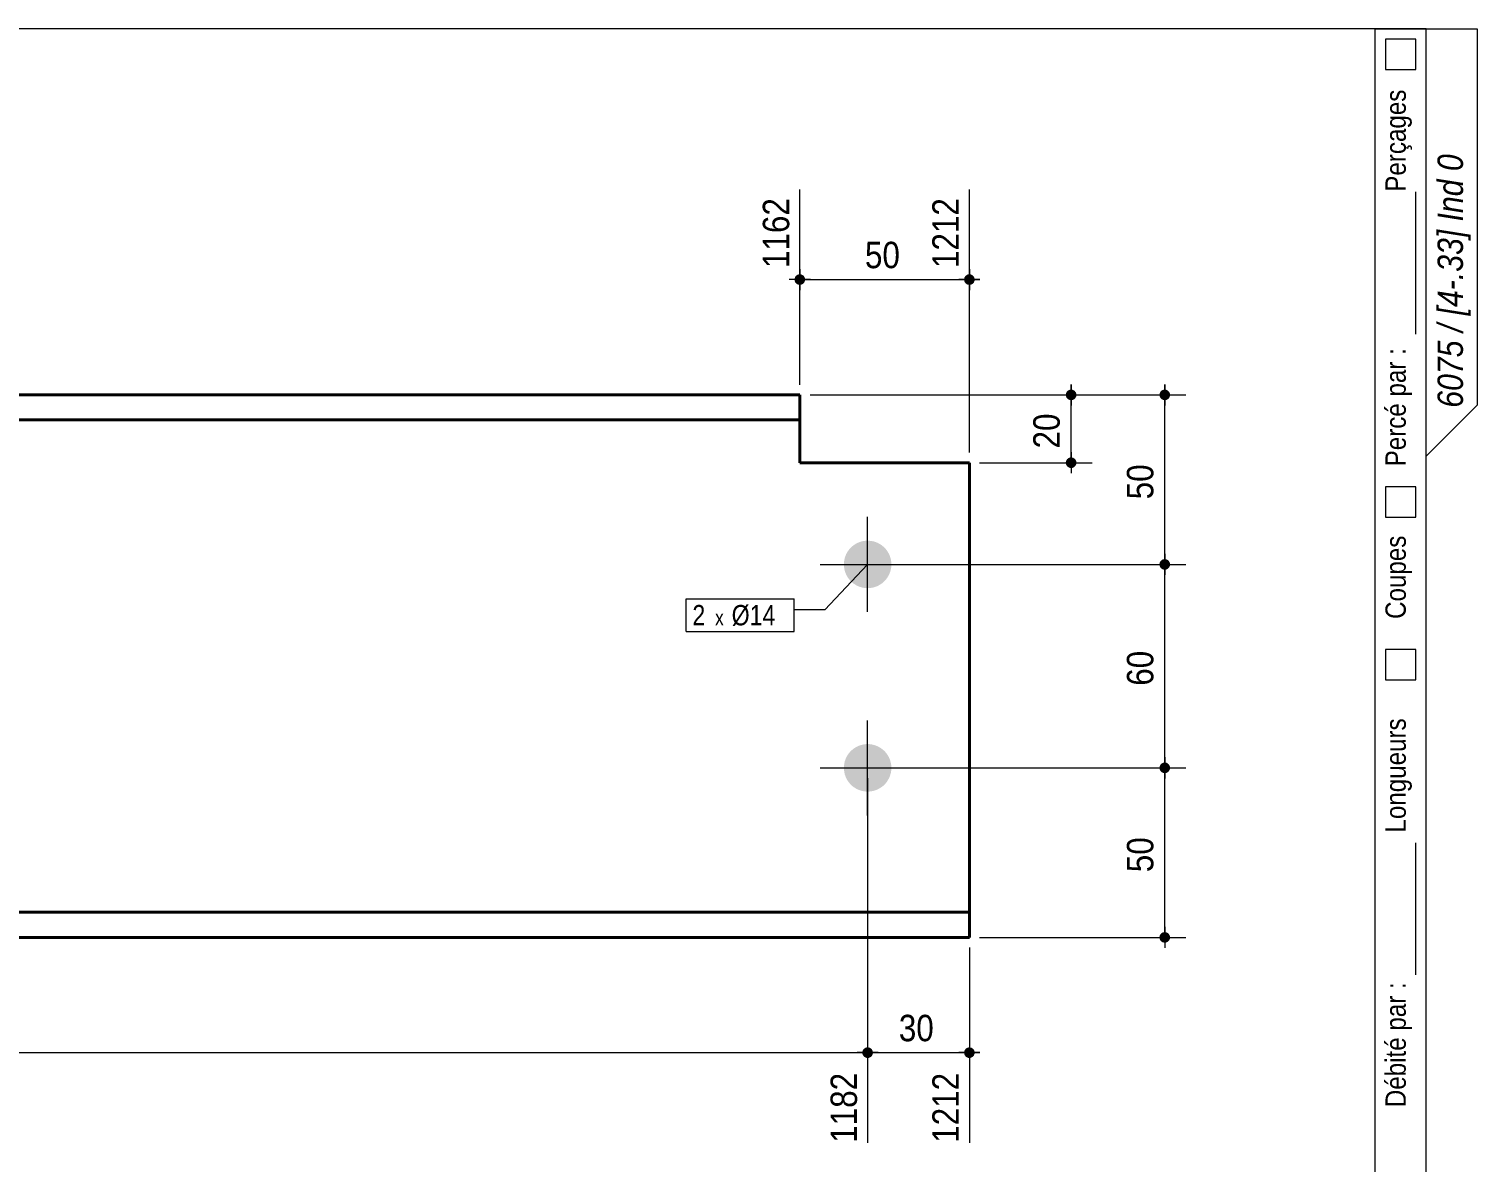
# Model space of a CAD drawing. Header units: millimetres. Extents: x 2 to 287, y 5 to 195.
# Drawn here: x 144.7 to 287, y 83.6 to 195 of the extents above; entities that cross this region are included whole.
import ezdxf

# ---------------------------------------------------------------- set-up
doc = ezdxf.new("R2010")
doc.units = ezdxf.units.MM
for name, color, linetype, lineweight in [('Autre type objet', 1, 'Continuous', 0), ('Boulon', 7, 'Continuous', 0), ('Cotation', 7, 'Continuous', 0), ('Désignation boulon', 3, 'Continuous', 0), ('Feuille dessin', 5, 'Continuous', 0), ('Piece', 2, 'Continuous', 0)]:
    doc.layers.add(name, color=color, linetype=linetype, lineweight=lineweight)
doc.styles.add('ARIAL', font='ARIAL.TTF')
doc.styles.add('ARIAL_ITALIC', font='ARIALI.TTF')
doc.styles.add('COMIC_SANS_MS', font='COMIC.TTF')

# ---------------------------------------------------------------- blocks, each defined once
blk = doc.blocks.new('*A2')
at = {"layer": 'Boulon'}
for points in [[(229.45, 142.3), (229.44, 142.24), (229.44, 142.19), (229.44, 142.13), (229.43, 142.07), (229.42, 142.02), (229.41, 141.96), (229.4, 141.9), (229.39, 141.85), (229.38, 141.79), (229.36, 141.74), (229.35, 141.68), (229.33, 141.63), (229.31, 141.57), (229.29, 141.52), (229.27, 141.47), (229.25, 141.41), (229.22, 141.36), (229.2, 141.31), (229.17, 141.26), (229.14, 141.21), (229.11, 141.16), (229.08, 141.11), (229.05, 141.06), (229.02, 141.01), (228.99, 140.97), (228.95, 140.92), (228.92, 140.88), (228.88, 140.83), (228.84, 140.79), (228.8, 140.75), (228.76, 140.71), (228.72, 140.67), (228.68, 140.63), (228.64, 140.59), (228.59, 140.55), (228.55, 140.52), (228.5, 140.48), (228.46, 140.45), (228.41, 140.42), (228.36, 140.39), (228.31, 140.36), (228.26, 140.33), (228.21, 140.3), (228.16, 140.27), (228.11, 140.25), (228.06, 140.22), (228.01, 140.2), (227.95, 140.18), (227.9, 140.16), (227.85, 140.14), (227.79, 140.13), (227.74, 140.11), (227.68, 140.09), (227.62, 140.08), (227.57, 140.07), (227.51, 140.06), (227.46, 140.05), (227.4, 140.04), (227.34, 140.04), (227.28, 140.03), (227.23, 140.03), (227.17, 140.03), (227.11, 140.02), (227.06, 140.03), (227, 140.03), (226.94, 140.03), (226.88, 140.04), (226.83, 140.04), (226.77, 140.05), (226.71, 140.06), (226.66, 140.07), (226.6, 140.08), (226.55, 140.09), (226.49, 140.11), (226.44, 140.13), (226.38, 140.14), (226.33, 140.16), (226.27, 140.18), (226.22, 140.2), (226.17, 140.22), (226.12, 140.25), (226.06, 140.27), (226.01, 140.3), (225.96, 140.33), (225.91, 140.36), (225.87, 140.39), (225.82, 140.42), (225.77, 140.45), (225.72, 140.48), (225.68, 140.52), (225.63, 140.55), (225.59, 140.59), (225.55, 140.63), (225.5, 140.67), (225.46, 140.71), (225.42, 140.75), (225.38, 140.79), (225.35, 140.83), (225.31, 140.88), (225.27, 140.92), (225.24, 140.97), (225.21, 141.01), (225.17, 141.06), (225.14, 141.11), (225.11, 141.16), (225.08, 141.21), (225.06, 141.26), (225.03, 141.31), (225, 141.36), (224.98, 141.41), (224.96, 141.47), (224.94, 141.52), (224.92, 141.57), (224.9, 141.63), (224.88, 141.68), (224.86, 141.74), (224.85, 141.79), (224.84, 141.85), (224.82, 141.9), (224.81, 141.96), (224.81, 142.02), (224.8, 142.07), (224.79, 142.13), (224.79, 142.19), (224.78, 142.24), (224.78, 142.3), (224.78, 142.36), (224.78, 142.42), (224.78, 142.47), (224.79, 142.53), (224.79, 142.59), (224.8, 142.64), (224.81, 142.7), (224.81, 142.76), (224.82, 142.81), (224.84, 142.87), (224.85, 142.93), (224.86, 142.98), (224.88, 143.04), (224.9, 143.09), (224.92, 143.14), (224.94, 143.2), (224.96, 143.25), (224.98, 143.3), (225, 143.36), (225.03, 143.41), (225.06, 143.46), (225.08, 143.51), (225.11, 143.56), (225.14, 143.61), (225.17, 143.65), (225.21, 143.7), (225.24, 143.75), (225.27, 143.79), (225.31, 143.84), (225.35, 143.88), (225.38, 143.93), (225.42, 143.97), (225.46, 144.01), (225.5, 144.05), (225.55, 144.09), (225.59, 144.12), (225.63, 144.16), (225.68, 144.2), (225.72, 144.23), (225.77, 144.27), (225.82, 144.3), (225.87, 144.33), (225.91, 144.36), (225.96, 144.39), (226.01, 144.42), (226.06, 144.44), (226.12, 144.47), (226.17, 144.49), (226.22, 144.51), (226.27, 144.54), (226.33, 144.56), (226.38, 144.57), (226.44, 144.59), (226.49, 144.61), (226.55, 144.62), (226.6, 144.63), (226.66, 144.65), (226.71, 144.66), (226.77, 144.67), (226.83, 144.67), (226.88, 144.68), (226.94, 144.69), (227, 144.69), (227.06, 144.69), (227.11, 144.69), (227.17, 144.69), (227.23, 144.69), (227.28, 144.69), (227.34, 144.68), (227.4, 144.67), (227.46, 144.67), (227.51, 144.66), (227.57, 144.65), (227.62, 144.63), (227.68, 144.62), (227.74, 144.61), (227.79, 144.59), (227.85, 144.57), (227.9, 144.56), (227.95, 144.54), (228.01, 144.51), (228.06, 144.49), (228.11, 144.47), (228.16, 144.44), (228.21, 144.42), (228.26, 144.39), (228.31, 144.36), (228.36, 144.33), (228.41, 144.3), (228.46, 144.27), (228.5, 144.23), (228.55, 144.2), (228.59, 144.16), (228.64, 144.12), (228.68, 144.09), (228.72, 144.05), (228.76, 144.01), (228.8, 143.97), (228.84, 143.93), (228.88, 143.88), (228.92, 143.84), (228.95, 143.79), (228.99, 143.75), (229.02, 143.7), (229.05, 143.65), (229.08, 143.61), (229.11, 143.56), (229.14, 143.51), (229.17, 143.46), (229.2, 143.41), (229.22, 143.36), (229.25, 143.3), (229.27, 143.25), (229.29, 143.2), (229.31, 143.14), (229.33, 143.09), (229.35, 143.04), (229.36, 142.98), (229.38, 142.93), (229.39, 142.87), (229.4, 142.81), (229.41, 142.76), (229.42, 142.7), (229.43, 142.64), (229.44, 142.59), (229.44, 142.53), (229.44, 142.47), (229.45, 142.42), (229.45, 142.36)], [(229.45, 122.3), (229.44, 122.24), (229.44, 122.19), (229.44, 122.13), (229.43, 122.07), (229.42, 122.02), (229.41, 121.96), (229.4, 121.9), (229.39, 121.85), (229.38, 121.79), (229.36, 121.74), (229.35, 121.68), (229.33, 121.63), (229.31, 121.57), (229.29, 121.52), (229.27, 121.47), (229.25, 121.41), (229.22, 121.36), (229.2, 121.31), (229.17, 121.26), (229.14, 121.21), (229.11, 121.16), (229.08, 121.11), (229.05, 121.06), (229.02, 121.01), (228.99, 120.97), (228.95, 120.92), (228.92, 120.88), (228.88, 120.83), (228.84, 120.79), (228.8, 120.75), (228.76, 120.71), (228.72, 120.67), (228.68, 120.63), (228.64, 120.59), (228.59, 120.55), (228.55, 120.52), (228.5, 120.48), (228.46, 120.45), (228.41, 120.42), (228.36, 120.39), (228.31, 120.36), (228.26, 120.33), (228.21, 120.3), (228.16, 120.27), (228.11, 120.25), (228.06, 120.22), (228.01, 120.2), (227.95, 120.18), (227.9, 120.16), (227.85, 120.14), (227.79, 120.13), (227.74, 120.11), (227.68, 120.09), (227.62, 120.08), (227.57, 120.07), (227.51, 120.06), (227.46, 120.05), (227.4, 120.04), (227.34, 120.04), (227.28, 120.03), (227.23, 120.03), (227.17, 120.03), (227.11, 120.02), (227.06, 120.03), (227, 120.03), (226.94, 120.03), (226.88, 120.04), (226.83, 120.04), (226.77, 120.05), (226.71, 120.06), (226.66, 120.07), (226.6, 120.08), (226.55, 120.09), (226.49, 120.11), (226.44, 120.13), (226.38, 120.14), (226.33, 120.16), (226.27, 120.18), (226.22, 120.2), (226.17, 120.22), (226.12, 120.25), (226.06, 120.27), (226.01, 120.3), (225.96, 120.33), (225.91, 120.36), (225.87, 120.39), (225.82, 120.42), (225.77, 120.45), (225.72, 120.48), (225.68, 120.52), (225.63, 120.55), (225.59, 120.59), (225.55, 120.63), (225.5, 120.67), (225.46, 120.71), (225.42, 120.75), (225.38, 120.79), (225.35, 120.83), (225.31, 120.88), (225.27, 120.92), (225.24, 120.97), (225.21, 121.01), (225.17, 121.06), (225.14, 121.11), (225.11, 121.16), (225.08, 121.21), (225.06, 121.26), (225.03, 121.31), (225, 121.36), (224.98, 121.41), (224.96, 121.47), (224.94, 121.52), (224.92, 121.57), (224.9, 121.63), (224.88, 121.68), (224.86, 121.74), (224.85, 121.79), (224.84, 121.85), (224.82, 121.9), (224.81, 121.96), (224.81, 122.02), (224.8, 122.07), (224.79, 122.13), (224.79, 122.19), (224.78, 122.24), (224.78, 122.3), (224.78, 122.36), (224.78, 122.42), (224.78, 122.47), (224.79, 122.53), (224.79, 122.59), (224.8, 122.64), (224.81, 122.7), (224.81, 122.76), (224.82, 122.81), (224.84, 122.87), (224.85, 122.93), (224.86, 122.98), (224.88, 123.04), (224.9, 123.09), (224.92, 123.14), (224.94, 123.2), (224.96, 123.25), (224.98, 123.3), (225, 123.36), (225.03, 123.41), (225.06, 123.46), (225.08, 123.51), (225.11, 123.56), (225.14, 123.61), (225.17, 123.65), (225.21, 123.7), (225.24, 123.75), (225.27, 123.79), (225.31, 123.84), (225.35, 123.88), (225.38, 123.93), (225.42, 123.97), (225.46, 124.01), (225.5, 124.05), (225.55, 124.09), (225.59, 124.12), (225.63, 124.16), (225.68, 124.2), (225.72, 124.23), (225.77, 124.27), (225.82, 124.3), (225.87, 124.33), (225.91, 124.36), (225.96, 124.39), (226.01, 124.42), (226.06, 124.44), (226.12, 124.47), (226.17, 124.49), (226.22, 124.51), (226.27, 124.54), (226.33, 124.56), (226.38, 124.57), (226.44, 124.59), (226.49, 124.61), (226.55, 124.62), (226.6, 124.63), (226.66, 124.65), (226.71, 124.66), (226.77, 124.67), (226.83, 124.67), (226.88, 124.68), (226.94, 124.69), (227, 124.69), (227.06, 124.69), (227.11, 124.69), (227.17, 124.69), (227.23, 124.69), (227.28, 124.69), (227.34, 124.68), (227.4, 124.67), (227.46, 124.67), (227.51, 124.66), (227.57, 124.65), (227.62, 124.63), (227.68, 124.62), (227.74, 124.61), (227.79, 124.59), (227.85, 124.57), (227.9, 124.56), (227.95, 124.54), (228.01, 124.51), (228.06, 124.49), (228.11, 124.47), (228.16, 124.44), (228.21, 124.42), (228.26, 124.39), (228.31, 124.36), (228.36, 124.33), (228.41, 124.3), (228.46, 124.27), (228.5, 124.23), (228.55, 124.2), (228.59, 124.16), (228.64, 124.12), (228.68, 124.09), (228.72, 124.05), (228.76, 124.01), (228.8, 123.97), (228.84, 123.93), (228.88, 123.88), (228.92, 123.84), (228.95, 123.79), (228.99, 123.75), (229.02, 123.7), (229.05, 123.65), (229.08, 123.61), (229.11, 123.56), (229.14, 123.51), (229.17, 123.46), (229.2, 123.41), (229.22, 123.36), (229.25, 123.3), (229.27, 123.25), (229.29, 123.2), (229.31, 123.14), (229.33, 123.09), (229.35, 123.04), (229.36, 122.98), (229.38, 122.93), (229.39, 122.87), (229.4, 122.81), (229.41, 122.76), (229.42, 122.7), (229.43, 122.64), (229.44, 122.59), (229.44, 122.53), (229.44, 122.47), (229.45, 122.42), (229.45, 122.36)]]:
    blk.add_hatch(color=256, dxfattribs=at).paths.add_polyline_path(points, flags=17)
at = {"layer": 'Boulon', "linetype": 'Continuous', "lineweight": 0}
for p, q in [((227.11, 137.69), (227.11, 147.02)), ((222.45, 142.36), (231.78, 142.36)), ((227.11, 117.69), (227.11, 127.02)), ((222.45, 122.36), (231.78, 122.36))]:
    blk.add_line(p, q, dxfattribs=at)
blk = doc.blocks.new('*A3')
at = {"layer": 'Piece', "color": 2, "linetype": 'Continuous', "lineweight": 40}
for p, q in [((220.446667, 159.024792), (140.446667, 159.024792)), ((220.446667, 159.024792), (220.446667, 152.358125)), ((220.446667, 156.558125), (140.446667, 156.558125)), ((237.113333, 152.358125), (220.446667, 152.358125)), ((237.113333, 152.358125), (237.113333, 105.691458)), ((237.113333, 108.158125), (140.446667, 108.158125)), ((237.113333, 105.691458), (140.446667, 105.691458))]:
    blk.add_line(p, q, dxfattribs=at)
blk = doc.blocks.new('*A4')
at = {"layer": 'Feuille dessin', "linetype": 'Continuous', "lineweight": 0}
for p, q in [((282, 195), (5, 195)), ((282, 5), (282, 195))]:
    blk.add_line(p, q, dxfattribs=at)
blk = doc.blocks.new('*A5')
at = {"layer": 'Autre type objet', "linetype": 'Continuous', "lineweight": 0}
for p, q in [((277, 42), (277, 195)), ((277, 195), (287, 195)), ((282, 42), (282, 195)), ((287, 195), (287, 158)), ((278, 194), (278, 191)), ((281, 194), (278, 194)), ((281, 191), (281, 194)), ((278, 191), (281, 191)), ((281, 165), (281, 179)), ((287, 158), (282, 153)), ((278, 150), (278, 147)), ((281, 150), (278, 150)), ((281, 147), (281, 150)), ((278, 147), (281, 147)), ((278, 134), (278, 131)), ((281, 134), (278, 134)), ((281, 131), (281, 134)), ((278, 131), (281, 131)), ((281, 102), (281, 115)), ((277, 42), (282, 42))]:
    blk.add_line(p, q, dxfattribs=at)
at = {"layer": 'Autre type objet', "width": 0.85}
for s, height, style, p in [('Perçages', 2, 'ARIAL', (280, 179)), ('6075 / [4-.33] Ind 0', 2.5, 'ARIAL_ITALIC', (285.619109, 157.760245)), ('Percé par :', 2, 'ARIAL', (280, 152)), ('Coupes', 2, 'ARIAL', (280, 137)), ('Longueurs', 2, 'ARIAL', (280, 116)), ('Débité par :', 2, 'ARIAL', (280, 89)), ('CONTROLE FABRICATION', 2.5, 'ARIAL', (281, 44))]:
    blk.add_text(s, height=height, rotation=90, dxfattribs=dict(at, style=style)).set_placement(p)
blk = doc.blocks.new('*A10')
at = {"layer": 'Cotation'}
blk.add_hatch(color=256, dxfattribs=at).paths.add_polyline_path([(227.09, 93.84), (227.06, 93.84), (227.04, 93.84), (227.01, 93.85), (226.99, 93.85), (226.96, 93.86), (226.94, 93.87), (226.91, 93.88), (226.89, 93.89), (226.87, 93.9), (226.85, 93.91), (226.82, 93.93), (226.8, 93.94), (226.78, 93.96), (226.76, 93.97), (226.75, 93.99), (226.73, 94.01), (226.71, 94.03), (226.7, 94.05), (226.68, 94.07), (226.67, 94.09), (226.65, 94.11), (226.64, 94.14), (226.63, 94.16), (226.62, 94.18), (226.62, 94.21), (226.61, 94.23), (226.6, 94.26), (226.6, 94.28), (226.6, 94.31), (226.59, 94.33), (226.59, 94.36), (226.59, 94.38), (226.6, 94.41), (226.6, 94.43), (226.6, 94.46), (226.61, 94.48), (226.62, 94.51), (226.62, 94.53), (226.63, 94.56), (226.64, 94.58), (226.65, 94.6), (226.67, 94.63), (226.68, 94.65), (226.7, 94.67), (226.71, 94.69), (226.73, 94.71), (226.75, 94.73), (226.76, 94.74), (226.78, 94.76), (226.8, 94.78), (226.82, 94.79), (226.85, 94.8), (226.87, 94.82), (226.89, 94.83), (226.91, 94.84), (226.94, 94.85), (226.96, 94.86), (226.99, 94.86), (227.01, 94.87), (227.04, 94.87), (227.06, 94.88), (227.09, 94.88), (227.11, 94.88), (227.14, 94.88), (227.16, 94.88), (227.19, 94.87), (227.21, 94.87), (227.24, 94.86), (227.26, 94.86), (227.29, 94.85), (227.31, 94.84), (227.34, 94.83), (227.36, 94.82), (227.38, 94.8), (227.4, 94.79), (227.42, 94.78), (227.44, 94.76), (227.46, 94.74), (227.48, 94.73), (227.5, 94.71), (227.52, 94.69), (227.53, 94.67), (227.55, 94.65), (227.56, 94.63), (227.57, 94.6), (227.58, 94.58), (227.59, 94.56), (227.6, 94.53), (227.61, 94.51), (227.62, 94.48), (227.62, 94.46), (227.63, 94.43), (227.63, 94.41), (227.63, 94.38), (227.63, 94.36), (227.63, 94.33), (227.63, 94.31), (227.63, 94.28), (227.62, 94.26), (227.62, 94.23), (227.61, 94.21), (227.6, 94.18), (227.59, 94.16), (227.58, 94.14), (227.57, 94.11), (227.56, 94.09), (227.55, 94.07), (227.53, 94.05), (227.52, 94.03), (227.5, 94.01), (227.48, 93.99), (227.46, 93.97), (227.44, 93.96), (227.42, 93.94), (227.4, 93.93), (227.38, 93.91), (227.36, 93.9), (227.34, 93.89), (227.31, 93.88), (227.29, 93.87), (227.26, 93.86), (227.24, 93.85), (227.21, 93.85), (227.19, 93.84), (227.16, 93.84), (227.14, 93.84), (227.11, 93.84)], flags=17)
at = {"layer": 'Cotation', "linetype": 'Continuous', "lineweight": 0}
for p, q in [((227.11, 121.36), (227.11, 85.5)), ((227.11, 95.4), (227.11, 93.32)), ((53.68, 94.36), (227.11, 94.36)), ((228.15, 94.36), (226.07, 94.36)), ((227.11, 94.36), (228.15, 94.36))]:
    blk.add_line(p, q, dxfattribs=at)
at = {"layer": 'Cotation'}
blk.add_point((227.11, 94.36), dxfattribs=at)
at = {"layer": 'Cotation', "style": 'ARIAL', "width": 0.85}
blk.add_text('1182', height=2.6, rotation=90.0002, dxfattribs=at).set_placement((226.07, 85.5))
blk = doc.blocks.new('*A11')
at = {"layer": 'Cotation'}
for points in [[(227.09, 93.84), (227.06, 93.84), (227.04, 93.84), (227.01, 93.85), (226.99, 93.85), (226.96, 93.86), (226.94, 93.87), (226.91, 93.88), (226.89, 93.89), (226.87, 93.9), (226.85, 93.91), (226.82, 93.93), (226.8, 93.94), (226.78, 93.96), (226.76, 93.97), (226.75, 93.99), (226.73, 94.01), (226.71, 94.03), (226.7, 94.05), (226.68, 94.07), (226.67, 94.09), (226.65, 94.11), (226.64, 94.14), (226.63, 94.16), (226.62, 94.18), (226.62, 94.21), (226.61, 94.23), (226.6, 94.26), (226.6, 94.28), (226.6, 94.31), (226.59, 94.33), (226.59, 94.36), (226.59, 94.38), (226.6, 94.41), (226.6, 94.43), (226.6, 94.46), (226.61, 94.48), (226.62, 94.51), (226.62, 94.53), (226.63, 94.56), (226.64, 94.58), (226.65, 94.6), (226.67, 94.63), (226.68, 94.65), (226.7, 94.67), (226.71, 94.69), (226.73, 94.71), (226.75, 94.73), (226.76, 94.74), (226.78, 94.76), (226.8, 94.78), (226.82, 94.79), (226.85, 94.8), (226.87, 94.82), (226.89, 94.83), (226.91, 94.84), (226.94, 94.85), (226.96, 94.86), (226.99, 94.86), (227.01, 94.87), (227.04, 94.87), (227.06, 94.88), (227.09, 94.88), (227.11, 94.88), (227.14, 94.88), (227.16, 94.88), (227.19, 94.87), (227.21, 94.87), (227.24, 94.86), (227.26, 94.86), (227.29, 94.85), (227.31, 94.84), (227.34, 94.83), (227.36, 94.82), (227.38, 94.8), (227.4, 94.79), (227.42, 94.78), (227.44, 94.76), (227.46, 94.74), (227.48, 94.73), (227.5, 94.71), (227.52, 94.69), (227.53, 94.67), (227.55, 94.65), (227.56, 94.63), (227.57, 94.6), (227.58, 94.58), (227.59, 94.56), (227.6, 94.53), (227.61, 94.51), (227.62, 94.48), (227.62, 94.46), (227.63, 94.43), (227.63, 94.41), (227.63, 94.38), (227.63, 94.36), (227.63, 94.33), (227.63, 94.31), (227.63, 94.28), (227.62, 94.26), (227.62, 94.23), (227.61, 94.21), (227.6, 94.18), (227.59, 94.16), (227.58, 94.14), (227.57, 94.11), (227.56, 94.09), (227.55, 94.07), (227.53, 94.05), (227.52, 94.03), (227.5, 94.01), (227.48, 93.99), (227.46, 93.97), (227.44, 93.96), (227.42, 93.94), (227.4, 93.93), (227.38, 93.91), (227.36, 93.9), (227.34, 93.89), (227.31, 93.88), (227.29, 93.87), (227.26, 93.86), (227.24, 93.85), (227.21, 93.85), (227.19, 93.84), (227.16, 93.84), (227.14, 93.84), (227.11, 93.84)], [(237.09, 93.84), (237.06, 93.84), (237.04, 93.84), (237.01, 93.85), (236.99, 93.85), (236.96, 93.86), (236.94, 93.87), (236.91, 93.88), (236.89, 93.89), (236.87, 93.9), (236.85, 93.91), (236.82, 93.93), (236.8, 93.94), (236.78, 93.96), (236.76, 93.97), (236.75, 93.99), (236.73, 94.01), (236.71, 94.03), (236.7, 94.05), (236.68, 94.07), (236.67, 94.09), (236.65, 94.11), (236.64, 94.14), (236.63, 94.16), (236.62, 94.18), (236.62, 94.21), (236.61, 94.23), (236.6, 94.26), (236.6, 94.28), (236.6, 94.31), (236.59, 94.33), (236.59, 94.36), (236.59, 94.38), (236.6, 94.41), (236.6, 94.43), (236.6, 94.46), (236.61, 94.48), (236.62, 94.51), (236.62, 94.53), (236.63, 94.56), (236.64, 94.58), (236.65, 94.6), (236.67, 94.63), (236.68, 94.65), (236.7, 94.67), (236.71, 94.69), (236.73, 94.71), (236.75, 94.73), (236.76, 94.74), (236.78, 94.76), (236.8, 94.78), (236.82, 94.79), (236.85, 94.8), (236.87, 94.82), (236.89, 94.83), (236.91, 94.84), (236.94, 94.85), (236.96, 94.86), (236.99, 94.86), (237.01, 94.87), (237.04, 94.87), (237.06, 94.88), (237.09, 94.88), (237.11, 94.88), (237.14, 94.88), (237.16, 94.88), (237.19, 94.87), (237.21, 94.87), (237.24, 94.86), (237.26, 94.86), (237.29, 94.85), (237.31, 94.84), (237.34, 94.83), (237.36, 94.82), (237.38, 94.8), (237.4, 94.79), (237.42, 94.78), (237.44, 94.76), (237.46, 94.74), (237.48, 94.73), (237.5, 94.71), (237.52, 94.69), (237.53, 94.67), (237.55, 94.65), (237.56, 94.63), (237.57, 94.6), (237.58, 94.58), (237.59, 94.56), (237.6, 94.53), (237.61, 94.51), (237.62, 94.48), (237.62, 94.46), (237.63, 94.43), (237.63, 94.41), (237.63, 94.38), (237.63, 94.36), (237.63, 94.33), (237.63, 94.31), (237.63, 94.28), (237.62, 94.26), (237.62, 94.23), (237.61, 94.21), (237.6, 94.18), (237.59, 94.16), (237.58, 94.14), (237.57, 94.11), (237.56, 94.09), (237.55, 94.07), (237.53, 94.05), (237.52, 94.03), (237.5, 94.01), (237.48, 93.99), (237.46, 93.97), (237.44, 93.96), (237.42, 93.94), (237.4, 93.93), (237.38, 93.91), (237.36, 93.9), (237.34, 93.89), (237.31, 93.88), (237.29, 93.87), (237.26, 93.86), (237.24, 93.85), (237.21, 93.85), (237.19, 93.84), (237.16, 93.84), (237.14, 93.84), (237.11, 93.84)]]:
    blk.add_hatch(color=256, dxfattribs=at).paths.add_polyline_path(points, flags=17)
at = {"layer": 'Cotation', "linetype": 'Continuous', "lineweight": 0}
for p, q in [((227.11, 121.36), (227.11, 85.5)), ((237.11, 104.69), (237.11, 85.5)), ((227.11, 95.4), (227.11, 93.32)), ((237.11, 95.4), (237.11, 93.32)), ((228.15, 94.36), (226.07, 94.36)), ((227.11, 94.36), (226.07, 94.36)), ((227.11, 94.36), (237.11, 94.36)), ((238.15, 94.36), (236.07, 94.36)), ((237.11, 94.36), (238.15, 94.36))]:
    blk.add_line(p, q, dxfattribs=at)
at = {"layer": 'Cotation'}
for p in [(227.11, 94.36), (237.11, 94.36)]:
    blk.add_point(p, dxfattribs=at)
at = {"layer": 'Cotation', "style": 'ARIAL', "width": 0.85}
blk.add_text('30', height=2.6, dxfattribs=at).set_placement((230.18, 95.48))
blk.add_text('1212', height=2.6, rotation=90.0002, dxfattribs=at).set_placement((236.07, 85.5))
blk = doc.blocks.new('*A13')
at = {"layer": 'Cotation'}
for points in [[(220.42, 169.84), (220.4, 169.84), (220.37, 169.84), (220.35, 169.85), (220.32, 169.85), (220.3, 169.86), (220.27, 169.87), (220.25, 169.88), (220.22, 169.89), (220.2, 169.9), (220.18, 169.91), (220.16, 169.93), (220.14, 169.94), (220.12, 169.96), (220.1, 169.97), (220.08, 169.99), (220.06, 170.01), (220.04, 170.03), (220.03, 170.05), (220.01, 170.07), (220, 170.09), (219.99, 170.11), (219.98, 170.14), (219.97, 170.16), (219.96, 170.18), (219.95, 170.21), (219.94, 170.23), (219.94, 170.26), (219.93, 170.28), (219.93, 170.31), (219.93, 170.33), (219.93, 170.36), (219.93, 170.38), (219.93, 170.41), (219.93, 170.43), (219.94, 170.46), (219.94, 170.48), (219.95, 170.51), (219.96, 170.53), (219.97, 170.56), (219.98, 170.58), (219.99, 170.6), (220, 170.63), (220.01, 170.65), (220.03, 170.67), (220.04, 170.69), (220.06, 170.71), (220.08, 170.73), (220.1, 170.74), (220.12, 170.76), (220.14, 170.78), (220.16, 170.79), (220.18, 170.8), (220.2, 170.82), (220.22, 170.83), (220.25, 170.84), (220.27, 170.85), (220.3, 170.86), (220.32, 170.86), (220.35, 170.87), (220.37, 170.87), (220.4, 170.88), (220.42, 170.88), (220.45, 170.88), (220.47, 170.88), (220.5, 170.88), (220.52, 170.87), (220.55, 170.87), (220.57, 170.86), (220.6, 170.86), (220.62, 170.85), (220.65, 170.84), (220.67, 170.83), (220.69, 170.82), (220.71, 170.8), (220.74, 170.79), (220.76, 170.78), (220.78, 170.76), (220.8, 170.74), (220.81, 170.73), (220.83, 170.71), (220.85, 170.69), (220.86, 170.67), (220.88, 170.65), (220.89, 170.63), (220.91, 170.6), (220.92, 170.58), (220.93, 170.56), (220.94, 170.53), (220.94, 170.51), (220.95, 170.48), (220.96, 170.46), (220.96, 170.43), (220.96, 170.41), (220.97, 170.38), (220.97, 170.36), (220.97, 170.33), (220.96, 170.31), (220.96, 170.28), (220.96, 170.26), (220.95, 170.23), (220.94, 170.21), (220.94, 170.18), (220.93, 170.16), (220.92, 170.14), (220.91, 170.11), (220.89, 170.09), (220.88, 170.07), (220.86, 170.05), (220.85, 170.03), (220.83, 170.01), (220.81, 169.99), (220.8, 169.97), (220.78, 169.96), (220.76, 169.94), (220.74, 169.93), (220.71, 169.91), (220.69, 169.9), (220.67, 169.89), (220.65, 169.88), (220.62, 169.87), (220.6, 169.86), (220.57, 169.85), (220.55, 169.85), (220.52, 169.84), (220.5, 169.84), (220.47, 169.84), (220.45, 169.84)], [(237.09, 169.84), (237.06, 169.84), (237.04, 169.84), (237.01, 169.85), (236.99, 169.85), (236.96, 169.86), (236.94, 169.87), (236.91, 169.88), (236.89, 169.89), (236.87, 169.9), (236.85, 169.91), (236.82, 169.93), (236.8, 169.94), (236.78, 169.96), (236.76, 169.97), (236.75, 169.99), (236.73, 170.01), (236.71, 170.03), (236.7, 170.05), (236.68, 170.07), (236.67, 170.09), (236.65, 170.11), (236.64, 170.14), (236.63, 170.16), (236.62, 170.18), (236.62, 170.21), (236.61, 170.23), (236.6, 170.26), (236.6, 170.28), (236.6, 170.31), (236.59, 170.33), (236.59, 170.36), (236.59, 170.38), (236.6, 170.41), (236.6, 170.43), (236.6, 170.46), (236.61, 170.48), (236.62, 170.51), (236.62, 170.53), (236.63, 170.56), (236.64, 170.58), (236.65, 170.6), (236.67, 170.63), (236.68, 170.65), (236.7, 170.67), (236.71, 170.69), (236.73, 170.71), (236.75, 170.73), (236.76, 170.74), (236.78, 170.76), (236.8, 170.78), (236.82, 170.79), (236.85, 170.8), (236.87, 170.82), (236.89, 170.83), (236.91, 170.84), (236.94, 170.85), (236.96, 170.86), (236.99, 170.86), (237.01, 170.87), (237.04, 170.87), (237.06, 170.88), (237.09, 170.88), (237.11, 170.88), (237.14, 170.88), (237.16, 170.88), (237.19, 170.87), (237.21, 170.87), (237.24, 170.86), (237.26, 170.86), (237.29, 170.85), (237.31, 170.84), (237.34, 170.83), (237.36, 170.82), (237.38, 170.8), (237.4, 170.79), (237.42, 170.78), (237.44, 170.76), (237.46, 170.74), (237.48, 170.73), (237.5, 170.71), (237.52, 170.69), (237.53, 170.67), (237.55, 170.65), (237.56, 170.63), (237.57, 170.6), (237.58, 170.58), (237.59, 170.56), (237.6, 170.53), (237.61, 170.51), (237.62, 170.48), (237.62, 170.46), (237.63, 170.43), (237.63, 170.41), (237.63, 170.38), (237.63, 170.36), (237.63, 170.33), (237.63, 170.31), (237.63, 170.28), (237.62, 170.26), (237.62, 170.23), (237.61, 170.21), (237.6, 170.18), (237.59, 170.16), (237.58, 170.14), (237.57, 170.11), (237.56, 170.09), (237.55, 170.07), (237.53, 170.05), (237.52, 170.03), (237.5, 170.01), (237.48, 169.99), (237.46, 169.97), (237.44, 169.96), (237.42, 169.94), (237.4, 169.93), (237.38, 169.91), (237.36, 169.9), (237.34, 169.89), (237.31, 169.88), (237.29, 169.87), (237.26, 169.86), (237.24, 169.85), (237.21, 169.85), (237.19, 169.84), (237.16, 169.84), (237.14, 169.84), (237.11, 169.84)]]:
    blk.add_hatch(color=256, dxfattribs=at).paths.add_polyline_path(points, flags=17)
at = {"layer": 'Cotation', "linetype": 'Continuous', "lineweight": 0}
for p, q in [((220.45, 160.02), (220.45, 179.21)), ((237.11, 153.36), (237.11, 179.21)), ((220.45, 171.4), (220.45, 169.32)), ((237.11, 171.4), (237.11, 169.32)), ((221.49, 170.36), (219.41, 170.36)), ((220.45, 170.36), (219.41, 170.36)), ((220.45, 170.36), (237.11, 170.36)), ((238.15, 170.36), (236.07, 170.36)), ((237.11, 170.36), (238.15, 170.36))]:
    blk.add_line(p, q, dxfattribs=at)
at = {"layer": 'Cotation'}
for p in [(220.45, 170.36), (237.11, 170.36)]:
    blk.add_point(p, dxfattribs=at)
at = {"layer": 'Cotation', "style": 'ARIAL', "width": 0.85}
for s, p in [('1162', (219.41, 171.5)), ('1212', (236.07, 171.5))]:
    blk.add_text(s, height=2.6, rotation=90.0002, dxfattribs=at).set_placement(p)
blk.add_text('50', height=2.6, dxfattribs=at).set_placement((226.85, 171.48))
blk = doc.blocks.new('*A15')
at = {"layer": 'Cotation'}
for points in [[(247.08, 158.51), (247.06, 158.51), (247.03, 158.51), (247.01, 158.51), (246.98, 158.52), (246.96, 158.53), (246.93, 158.54), (246.91, 158.54), (246.89, 158.55), (246.86, 158.57), (246.84, 158.58), (246.82, 158.59), (246.8, 158.61), (246.78, 158.62), (246.76, 158.64), (246.74, 158.66), (246.72, 158.68), (246.71, 158.69), (246.69, 158.72), (246.68, 158.74), (246.66, 158.76), (246.65, 158.78), (246.64, 158.8), (246.63, 158.83), (246.62, 158.85), (246.61, 158.87), (246.61, 158.9), (246.6, 158.92), (246.6, 158.95), (246.59, 158.97), (246.59, 159), (246.59, 159.02), (246.59, 159.05), (246.59, 159.08), (246.6, 159.1), (246.6, 159.13), (246.61, 159.15), (246.61, 159.18), (246.62, 159.2), (246.63, 159.22), (246.64, 159.25), (246.65, 159.27), (246.66, 159.29), (246.68, 159.31), (246.69, 159.33), (246.71, 159.35), (246.72, 159.37), (246.74, 159.39), (246.76, 159.41), (246.78, 159.43), (246.8, 159.44), (246.82, 159.46), (246.84, 159.47), (246.86, 159.48), (246.89, 159.49), (246.91, 159.51), (246.93, 159.51), (246.96, 159.52), (246.98, 159.53), (247.01, 159.53), (247.03, 159.54), (247.06, 159.54), (247.08, 159.54), (247.11, 159.54), (247.14, 159.54), (247.16, 159.54), (247.19, 159.54), (247.21, 159.53), (247.24, 159.53), (247.26, 159.52), (247.29, 159.51), (247.31, 159.51), (247.33, 159.49), (247.36, 159.48), (247.38, 159.47), (247.4, 159.46), (247.42, 159.44), (247.44, 159.43), (247.46, 159.41), (247.48, 159.39), (247.5, 159.37), (247.51, 159.35), (247.53, 159.33), (247.54, 159.31), (247.56, 159.29), (247.57, 159.27), (247.58, 159.25), (247.59, 159.22), (247.6, 159.2), (247.61, 159.18), (247.61, 159.15), (247.62, 159.13), (247.62, 159.1), (247.63, 159.08), (247.63, 159.05), (247.63, 159.02), (247.63, 159), (247.63, 158.97), (247.62, 158.95), (247.62, 158.92), (247.61, 158.9), (247.61, 158.87), (247.6, 158.85), (247.59, 158.83), (247.58, 158.8), (247.57, 158.78), (247.56, 158.76), (247.54, 158.74), (247.53, 158.72), (247.51, 158.69), (247.5, 158.68), (247.48, 158.66), (247.46, 158.64), (247.44, 158.62), (247.42, 158.61), (247.4, 158.59), (247.38, 158.58), (247.36, 158.57), (247.33, 158.55), (247.31, 158.54), (247.29, 158.54), (247.26, 158.53), (247.24, 158.52), (247.21, 158.51), (247.19, 158.51), (247.16, 158.51), (247.14, 158.51), (247.11, 158.5)], [(247.08, 151.84), (247.06, 151.84), (247.03, 151.84), (247.01, 151.85), (246.98, 151.85), (246.96, 151.86), (246.93, 151.87), (246.91, 151.88), (246.89, 151.89), (246.86, 151.9), (246.84, 151.91), (246.82, 151.93), (246.8, 151.94), (246.78, 151.96), (246.76, 151.97), (246.74, 151.99), (246.72, 152.01), (246.71, 152.03), (246.69, 152.05), (246.68, 152.07), (246.66, 152.09), (246.65, 152.11), (246.64, 152.14), (246.63, 152.16), (246.62, 152.18), (246.61, 152.21), (246.61, 152.23), (246.6, 152.26), (246.6, 152.28), (246.59, 152.31), (246.59, 152.33), (246.59, 152.36), (246.59, 152.38), (246.59, 152.41), (246.6, 152.43), (246.6, 152.46), (246.61, 152.48), (246.61, 152.51), (246.62, 152.53), (246.63, 152.56), (246.64, 152.58), (246.65, 152.6), (246.66, 152.63), (246.68, 152.65), (246.69, 152.67), (246.71, 152.69), (246.72, 152.71), (246.74, 152.73), (246.76, 152.74), (246.78, 152.76), (246.8, 152.78), (246.82, 152.79), (246.84, 152.8), (246.86, 152.82), (246.89, 152.83), (246.91, 152.84), (246.93, 152.85), (246.96, 152.86), (246.98, 152.86), (247.01, 152.87), (247.03, 152.87), (247.06, 152.88), (247.08, 152.88), (247.11, 152.88), (247.14, 152.88), (247.16, 152.88), (247.19, 152.87), (247.21, 152.87), (247.24, 152.86), (247.26, 152.86), (247.29, 152.85), (247.31, 152.84), (247.33, 152.83), (247.36, 152.82), (247.38, 152.8), (247.4, 152.79), (247.42, 152.78), (247.44, 152.76), (247.46, 152.74), (247.48, 152.73), (247.5, 152.71), (247.51, 152.69), (247.53, 152.67), (247.54, 152.65), (247.56, 152.63), (247.57, 152.6), (247.58, 152.58), (247.59, 152.56), (247.6, 152.53), (247.61, 152.51), (247.61, 152.48), (247.62, 152.46), (247.62, 152.43), (247.63, 152.41), (247.63, 152.38), (247.63, 152.36), (247.63, 152.33), (247.63, 152.31), (247.62, 152.28), (247.62, 152.26), (247.61, 152.23), (247.61, 152.21), (247.6, 152.18), (247.59, 152.16), (247.58, 152.14), (247.57, 152.11), (247.56, 152.09), (247.54, 152.07), (247.53, 152.05), (247.51, 152.03), (247.5, 152.01), (247.48, 151.99), (247.46, 151.97), (247.44, 151.96), (247.42, 151.94), (247.4, 151.93), (247.38, 151.91), (247.36, 151.9), (247.33, 151.89), (247.31, 151.88), (247.29, 151.87), (247.26, 151.86), (247.24, 151.85), (247.21, 151.85), (247.19, 151.84), (247.16, 151.84), (247.14, 151.84), (247.11, 151.84)]]:
    blk.add_hatch(color=256, dxfattribs=at).paths.add_polyline_path(points, flags=17)
at = {"layer": 'Cotation', "linetype": 'Continuous', "lineweight": 0}
for p, q in [((247.11, 160.06), (247.11, 157.98)), ((247.11, 159.02), (247.11, 160.06)), ((221.45, 159.02), (249.19, 159.02)), ((246.07, 159.02), (248.15, 159.02)), ((247.11, 152.36), (247.11, 159.02)), ((238.11, 152.36), (249.19, 152.36)), ((246.07, 152.36), (248.15, 152.36)), ((247.11, 153.4), (247.11, 151.32)), ((247.11, 152.36), (247.11, 151.32))]:
    blk.add_line(p, q, dxfattribs=at)
at = {"layer": 'Cotation'}
for p in [(247.11, 159.02), (247.11, 152.36)]:
    blk.add_point(p, dxfattribs=at)
at = {"layer": 'Cotation', "style": 'ARIAL', "width": 0.85}
blk.add_text('20', height=2.6, rotation=90.0002, dxfattribs=at).set_placement((245.99, 153.76))
blk = doc.blocks.new('*A16')
at = {"layer": 'Cotation'}
for points in [[(256.29, 121.84), (256.26, 121.84), (256.24, 121.84), (256.21, 121.85), (256.19, 121.85), (256.16, 121.86), (256.14, 121.87), (256.11, 121.88), (256.09, 121.89), (256.07, 121.9), (256.04, 121.91), (256.02, 121.93), (256, 121.94), (255.98, 121.96), (255.96, 121.97), (255.94, 121.99), (255.93, 122.01), (255.91, 122.03), (255.89, 122.05), (255.88, 122.07), (255.87, 122.09), (255.85, 122.11), (255.84, 122.14), (255.83, 122.16), (255.82, 122.18), (255.81, 122.21), (255.81, 122.23), (255.8, 122.26), (255.8, 122.28), (255.79, 122.31), (255.79, 122.33), (255.79, 122.36), (255.79, 122.38), (255.79, 122.41), (255.8, 122.43), (255.8, 122.46), (255.81, 122.48), (255.81, 122.51), (255.82, 122.53), (255.83, 122.56), (255.84, 122.58), (255.85, 122.6), (255.87, 122.63), (255.88, 122.65), (255.89, 122.67), (255.91, 122.69), (255.93, 122.71), (255.94, 122.73), (255.96, 122.74), (255.98, 122.76), (256, 122.78), (256.02, 122.79), (256.04, 122.8), (256.07, 122.82), (256.09, 122.83), (256.11, 122.84), (256.14, 122.85), (256.16, 122.86), (256.19, 122.86), (256.21, 122.87), (256.24, 122.87), (256.26, 122.88), (256.29, 122.88), (256.31, 122.88), (256.34, 122.88), (256.36, 122.88), (256.39, 122.87), (256.41, 122.87), (256.44, 122.86), (256.46, 122.86), (256.49, 122.85), (256.51, 122.84), (256.53, 122.83), (256.56, 122.82), (256.58, 122.8), (256.6, 122.79), (256.62, 122.78), (256.64, 122.76), (256.66, 122.74), (256.68, 122.73), (256.7, 122.71), (256.71, 122.69), (256.73, 122.67), (256.74, 122.65), (256.76, 122.63), (256.77, 122.6), (256.78, 122.58), (256.79, 122.56), (256.8, 122.53), (256.81, 122.51), (256.82, 122.48), (256.82, 122.46), (256.83, 122.43), (256.83, 122.41), (256.83, 122.38), (256.83, 122.36), (256.83, 122.33), (256.83, 122.31), (256.83, 122.28), (256.82, 122.26), (256.82, 122.23), (256.81, 122.21), (256.8, 122.18), (256.79, 122.16), (256.78, 122.14), (256.77, 122.11), (256.76, 122.09), (256.74, 122.07), (256.73, 122.05), (256.71, 122.03), (256.7, 122.01), (256.68, 121.99), (256.66, 121.97), (256.64, 121.96), (256.62, 121.94), (256.6, 121.93), (256.58, 121.91), (256.56, 121.9), (256.53, 121.89), (256.51, 121.88), (256.49, 121.87), (256.46, 121.86), (256.44, 121.85), (256.41, 121.85), (256.39, 121.84), (256.36, 121.84), (256.34, 121.84), (256.31, 121.84)], [(256.29, 105.17), (256.26, 105.17), (256.24, 105.18), (256.21, 105.18), (256.19, 105.19), (256.16, 105.19), (256.14, 105.2), (256.11, 105.21), (256.09, 105.22), (256.07, 105.23), (256.04, 105.25), (256.02, 105.26), (256, 105.27), (255.98, 105.29), (255.96, 105.31), (255.94, 105.32), (255.93, 105.34), (255.91, 105.36), (255.89, 105.38), (255.88, 105.4), (255.87, 105.42), (255.85, 105.45), (255.84, 105.47), (255.83, 105.49), (255.82, 105.52), (255.81, 105.54), (255.81, 105.57), (255.8, 105.59), (255.8, 105.62), (255.79, 105.64), (255.79, 105.67), (255.79, 105.69), (255.79, 105.72), (255.79, 105.74), (255.8, 105.77), (255.8, 105.79), (255.81, 105.82), (255.81, 105.84), (255.82, 105.87), (255.83, 105.89), (255.84, 105.91), (255.85, 105.94), (255.87, 105.96), (255.88, 105.98), (255.89, 106), (255.91, 106.02), (255.93, 106.04), (255.94, 106.06), (255.96, 106.08), (255.98, 106.09), (256, 106.11), (256.02, 106.12), (256.04, 106.14), (256.07, 106.15), (256.09, 106.16), (256.11, 106.17), (256.14, 106.18), (256.16, 106.19), (256.19, 106.2), (256.21, 106.2), (256.24, 106.21), (256.26, 106.21), (256.29, 106.21), (256.31, 106.21), (256.34, 106.21), (256.36, 106.21), (256.39, 106.21), (256.41, 106.2), (256.44, 106.2), (256.46, 106.19), (256.49, 106.18), (256.51, 106.17), (256.53, 106.16), (256.56, 106.15), (256.58, 106.14), (256.6, 106.12), (256.62, 106.11), (256.64, 106.09), (256.66, 106.08), (256.68, 106.06), (256.7, 106.04), (256.71, 106.02), (256.73, 106), (256.74, 105.98), (256.76, 105.96), (256.77, 105.94), (256.78, 105.91), (256.79, 105.89), (256.8, 105.87), (256.81, 105.84), (256.82, 105.82), (256.82, 105.79), (256.83, 105.77), (256.83, 105.74), (256.83, 105.72), (256.83, 105.69), (256.83, 105.67), (256.83, 105.64), (256.83, 105.62), (256.82, 105.59), (256.82, 105.57), (256.81, 105.54), (256.8, 105.52), (256.79, 105.49), (256.78, 105.47), (256.77, 105.45), (256.76, 105.42), (256.74, 105.4), (256.73, 105.38), (256.71, 105.36), (256.7, 105.34), (256.68, 105.32), (256.66, 105.31), (256.64, 105.29), (256.62, 105.27), (256.6, 105.26), (256.58, 105.25), (256.56, 105.23), (256.53, 105.22), (256.51, 105.21), (256.49, 105.2), (256.46, 105.19), (256.44, 105.19), (256.41, 105.18), (256.39, 105.18), (256.36, 105.17), (256.34, 105.17), (256.31, 105.17)]]:
    blk.add_hatch(color=256, dxfattribs=at).paths.add_polyline_path(points, flags=17)
at = {"layer": 'Cotation', "linetype": 'Continuous', "lineweight": 0}
for p, q in [((256.31, 123.4), (256.31, 121.32)), ((256.31, 122.36), (256.31, 123.4)), ((228.11, 122.36), (258.39, 122.36)), ((255.27, 122.36), (257.35, 122.36)), ((256.31, 105.69), (256.31, 122.36)), ((256.31, 106.73), (256.31, 104.65)), ((238.11, 105.69), (258.39, 105.69)), ((255.27, 105.69), (257.35, 105.69)), ((256.31, 105.69), (256.31, 104.65))]:
    blk.add_line(p, q, dxfattribs=at)
at = {"layer": 'Cotation'}
for p in [(256.31, 122.36), (256.31, 105.69)]:
    blk.add_point(p, dxfattribs=at)
at = {"layer": 'Cotation', "style": 'ARIAL', "width": 0.85}
blk.add_text('50', height=2.6, rotation=90.0002, dxfattribs=at).set_placement((255.19, 112.1))
blk = doc.blocks.new('*A17')
at = {"layer": 'Cotation'}
for points in [[(256.29, 141.84), (256.26, 141.84), (256.24, 141.84), (256.21, 141.85), (256.19, 141.85), (256.16, 141.86), (256.14, 141.87), (256.11, 141.88), (256.09, 141.89), (256.07, 141.9), (256.04, 141.91), (256.02, 141.93), (256, 141.94), (255.98, 141.96), (255.96, 141.97), (255.94, 141.99), (255.93, 142.01), (255.91, 142.03), (255.89, 142.05), (255.88, 142.07), (255.87, 142.09), (255.85, 142.11), (255.84, 142.14), (255.83, 142.16), (255.82, 142.18), (255.81, 142.21), (255.81, 142.23), (255.8, 142.26), (255.8, 142.28), (255.79, 142.31), (255.79, 142.33), (255.79, 142.36), (255.79, 142.38), (255.79, 142.41), (255.8, 142.43), (255.8, 142.46), (255.81, 142.48), (255.81, 142.51), (255.82, 142.53), (255.83, 142.56), (255.84, 142.58), (255.85, 142.6), (255.87, 142.63), (255.88, 142.65), (255.89, 142.67), (255.91, 142.69), (255.93, 142.71), (255.94, 142.73), (255.96, 142.74), (255.98, 142.76), (256, 142.78), (256.02, 142.79), (256.04, 142.8), (256.07, 142.82), (256.09, 142.83), (256.11, 142.84), (256.14, 142.85), (256.16, 142.86), (256.19, 142.86), (256.21, 142.87), (256.24, 142.87), (256.26, 142.88), (256.29, 142.88), (256.31, 142.88), (256.34, 142.88), (256.36, 142.88), (256.39, 142.87), (256.41, 142.87), (256.44, 142.86), (256.46, 142.86), (256.49, 142.85), (256.51, 142.84), (256.53, 142.83), (256.56, 142.82), (256.58, 142.8), (256.6, 142.79), (256.62, 142.78), (256.64, 142.76), (256.66, 142.74), (256.68, 142.73), (256.7, 142.71), (256.71, 142.69), (256.73, 142.67), (256.74, 142.65), (256.76, 142.63), (256.77, 142.6), (256.78, 142.58), (256.79, 142.56), (256.8, 142.53), (256.81, 142.51), (256.82, 142.48), (256.82, 142.46), (256.83, 142.43), (256.83, 142.41), (256.83, 142.38), (256.83, 142.36), (256.83, 142.33), (256.83, 142.31), (256.83, 142.28), (256.82, 142.26), (256.82, 142.23), (256.81, 142.21), (256.8, 142.18), (256.79, 142.16), (256.78, 142.14), (256.77, 142.11), (256.76, 142.09), (256.74, 142.07), (256.73, 142.05), (256.71, 142.03), (256.7, 142.01), (256.68, 141.99), (256.66, 141.97), (256.64, 141.96), (256.62, 141.94), (256.6, 141.93), (256.58, 141.91), (256.56, 141.9), (256.53, 141.89), (256.51, 141.88), (256.49, 141.87), (256.46, 141.86), (256.44, 141.85), (256.41, 141.85), (256.39, 141.84), (256.36, 141.84), (256.34, 141.84), (256.31, 141.84)], [(256.29, 121.84), (256.26, 121.84), (256.24, 121.84), (256.21, 121.85), (256.19, 121.85), (256.16, 121.86), (256.14, 121.87), (256.11, 121.88), (256.09, 121.89), (256.07, 121.9), (256.04, 121.91), (256.02, 121.93), (256, 121.94), (255.98, 121.96), (255.96, 121.97), (255.94, 121.99), (255.93, 122.01), (255.91, 122.03), (255.89, 122.05), (255.88, 122.07), (255.87, 122.09), (255.85, 122.11), (255.84, 122.14), (255.83, 122.16), (255.82, 122.18), (255.81, 122.21), (255.81, 122.23), (255.8, 122.26), (255.8, 122.28), (255.79, 122.31), (255.79, 122.33), (255.79, 122.36), (255.79, 122.38), (255.79, 122.41), (255.8, 122.43), (255.8, 122.46), (255.81, 122.48), (255.81, 122.51), (255.82, 122.53), (255.83, 122.56), (255.84, 122.58), (255.85, 122.6), (255.87, 122.63), (255.88, 122.65), (255.89, 122.67), (255.91, 122.69), (255.93, 122.71), (255.94, 122.73), (255.96, 122.74), (255.98, 122.76), (256, 122.78), (256.02, 122.79), (256.04, 122.8), (256.07, 122.82), (256.09, 122.83), (256.11, 122.84), (256.14, 122.85), (256.16, 122.86), (256.19, 122.86), (256.21, 122.87), (256.24, 122.87), (256.26, 122.88), (256.29, 122.88), (256.31, 122.88), (256.34, 122.88), (256.36, 122.88), (256.39, 122.87), (256.41, 122.87), (256.44, 122.86), (256.46, 122.86), (256.49, 122.85), (256.51, 122.84), (256.53, 122.83), (256.56, 122.82), (256.58, 122.8), (256.6, 122.79), (256.62, 122.78), (256.64, 122.76), (256.66, 122.74), (256.68, 122.73), (256.7, 122.71), (256.71, 122.69), (256.73, 122.67), (256.74, 122.65), (256.76, 122.63), (256.77, 122.6), (256.78, 122.58), (256.79, 122.56), (256.8, 122.53), (256.81, 122.51), (256.82, 122.48), (256.82, 122.46), (256.83, 122.43), (256.83, 122.41), (256.83, 122.38), (256.83, 122.36), (256.83, 122.33), (256.83, 122.31), (256.83, 122.28), (256.82, 122.26), (256.82, 122.23), (256.81, 122.21), (256.8, 122.18), (256.79, 122.16), (256.78, 122.14), (256.77, 122.11), (256.76, 122.09), (256.74, 122.07), (256.73, 122.05), (256.71, 122.03), (256.7, 122.01), (256.68, 121.99), (256.66, 121.97), (256.64, 121.96), (256.62, 121.94), (256.6, 121.93), (256.58, 121.91), (256.56, 121.9), (256.53, 121.89), (256.51, 121.88), (256.49, 121.87), (256.46, 121.86), (256.44, 121.85), (256.41, 121.85), (256.39, 121.84), (256.36, 121.84), (256.34, 121.84), (256.31, 121.84)]]:
    blk.add_hatch(color=256, dxfattribs=at).paths.add_polyline_path(points, flags=17)
at = {"layer": 'Cotation', "linetype": 'Continuous', "lineweight": 0}
for p, q in [((228.11, 142.36), (258.39, 142.36)), ((255.27, 142.36), (257.35, 142.36)), ((256.31, 143.4), (256.31, 141.32)), ((256.31, 142.36), (256.31, 143.4)), ((256.31, 122.36), (256.31, 142.36)), ((256.31, 123.4), (256.31, 121.32)), ((228.11, 122.36), (258.39, 122.36)), ((255.27, 122.36), (257.35, 122.36)), ((256.31, 122.36), (256.31, 121.32))]:
    blk.add_line(p, q, dxfattribs=at)
at = {"layer": 'Cotation'}
for p in [(256.31, 142.36), (256.31, 122.36)]:
    blk.add_point(p, dxfattribs=at)
at = {"layer": 'Cotation', "style": 'ARIAL', "width": 0.85}
blk.add_text('60', height=2.6, rotation=90.0002, dxfattribs=at).set_placement((255.19, 130.43))
blk = doc.blocks.new('*A18')
at = {"layer": 'Cotation'}
for points in [[(256.29, 158.51), (256.26, 158.51), (256.24, 158.51), (256.21, 158.51), (256.19, 158.52), (256.16, 158.53), (256.14, 158.54), (256.11, 158.54), (256.09, 158.55), (256.07, 158.57), (256.04, 158.58), (256.02, 158.59), (256, 158.61), (255.98, 158.62), (255.96, 158.64), (255.94, 158.66), (255.93, 158.68), (255.91, 158.69), (255.89, 158.72), (255.88, 158.74), (255.87, 158.76), (255.85, 158.78), (255.84, 158.8), (255.83, 158.83), (255.82, 158.85), (255.81, 158.87), (255.81, 158.9), (255.8, 158.92), (255.8, 158.95), (255.79, 158.97), (255.79, 159), (255.79, 159.02), (255.79, 159.05), (255.79, 159.08), (255.8, 159.1), (255.8, 159.13), (255.81, 159.15), (255.81, 159.18), (255.82, 159.2), (255.83, 159.22), (255.84, 159.25), (255.85, 159.27), (255.87, 159.29), (255.88, 159.31), (255.89, 159.33), (255.91, 159.35), (255.93, 159.37), (255.94, 159.39), (255.96, 159.41), (255.98, 159.43), (256, 159.44), (256.02, 159.46), (256.04, 159.47), (256.07, 159.48), (256.09, 159.49), (256.11, 159.51), (256.14, 159.51), (256.16, 159.52), (256.19, 159.53), (256.21, 159.53), (256.24, 159.54), (256.26, 159.54), (256.29, 159.54), (256.31, 159.54), (256.34, 159.54), (256.36, 159.54), (256.39, 159.54), (256.41, 159.53), (256.44, 159.53), (256.46, 159.52), (256.49, 159.51), (256.51, 159.51), (256.53, 159.49), (256.56, 159.48), (256.58, 159.47), (256.6, 159.46), (256.62, 159.44), (256.64, 159.43), (256.66, 159.41), (256.68, 159.39), (256.7, 159.37), (256.71, 159.35), (256.73, 159.33), (256.74, 159.31), (256.76, 159.29), (256.77, 159.27), (256.78, 159.25), (256.79, 159.22), (256.8, 159.2), (256.81, 159.18), (256.82, 159.15), (256.82, 159.13), (256.83, 159.1), (256.83, 159.08), (256.83, 159.05), (256.83, 159.02), (256.83, 159), (256.83, 158.97), (256.83, 158.95), (256.82, 158.92), (256.82, 158.9), (256.81, 158.87), (256.8, 158.85), (256.79, 158.83), (256.78, 158.8), (256.77, 158.78), (256.76, 158.76), (256.74, 158.74), (256.73, 158.72), (256.71, 158.69), (256.7, 158.68), (256.68, 158.66), (256.66, 158.64), (256.64, 158.62), (256.62, 158.61), (256.6, 158.59), (256.58, 158.58), (256.56, 158.57), (256.53, 158.55), (256.51, 158.54), (256.49, 158.54), (256.46, 158.53), (256.44, 158.52), (256.41, 158.51), (256.39, 158.51), (256.36, 158.51), (256.34, 158.51), (256.31, 158.5)], [(256.29, 141.84), (256.26, 141.84), (256.24, 141.84), (256.21, 141.85), (256.19, 141.85), (256.16, 141.86), (256.14, 141.87), (256.11, 141.88), (256.09, 141.89), (256.07, 141.9), (256.04, 141.91), (256.02, 141.93), (256, 141.94), (255.98, 141.96), (255.96, 141.97), (255.94, 141.99), (255.93, 142.01), (255.91, 142.03), (255.89, 142.05), (255.88, 142.07), (255.87, 142.09), (255.85, 142.11), (255.84, 142.14), (255.83, 142.16), (255.82, 142.18), (255.81, 142.21), (255.81, 142.23), (255.8, 142.26), (255.8, 142.28), (255.79, 142.31), (255.79, 142.33), (255.79, 142.36), (255.79, 142.38), (255.79, 142.41), (255.8, 142.43), (255.8, 142.46), (255.81, 142.48), (255.81, 142.51), (255.82, 142.53), (255.83, 142.56), (255.84, 142.58), (255.85, 142.6), (255.87, 142.63), (255.88, 142.65), (255.89, 142.67), (255.91, 142.69), (255.93, 142.71), (255.94, 142.73), (255.96, 142.74), (255.98, 142.76), (256, 142.78), (256.02, 142.79), (256.04, 142.8), (256.07, 142.82), (256.09, 142.83), (256.11, 142.84), (256.14, 142.85), (256.16, 142.86), (256.19, 142.86), (256.21, 142.87), (256.24, 142.87), (256.26, 142.88), (256.29, 142.88), (256.31, 142.88), (256.34, 142.88), (256.36, 142.88), (256.39, 142.87), (256.41, 142.87), (256.44, 142.86), (256.46, 142.86), (256.49, 142.85), (256.51, 142.84), (256.53, 142.83), (256.56, 142.82), (256.58, 142.8), (256.6, 142.79), (256.62, 142.78), (256.64, 142.76), (256.66, 142.74), (256.68, 142.73), (256.7, 142.71), (256.71, 142.69), (256.73, 142.67), (256.74, 142.65), (256.76, 142.63), (256.77, 142.6), (256.78, 142.58), (256.79, 142.56), (256.8, 142.53), (256.81, 142.51), (256.82, 142.48), (256.82, 142.46), (256.83, 142.43), (256.83, 142.41), (256.83, 142.38), (256.83, 142.36), (256.83, 142.33), (256.83, 142.31), (256.83, 142.28), (256.82, 142.26), (256.82, 142.23), (256.81, 142.21), (256.8, 142.18), (256.79, 142.16), (256.78, 142.14), (256.77, 142.11), (256.76, 142.09), (256.74, 142.07), (256.73, 142.05), (256.71, 142.03), (256.7, 142.01), (256.68, 141.99), (256.66, 141.97), (256.64, 141.96), (256.62, 141.94), (256.6, 141.93), (256.58, 141.91), (256.56, 141.9), (256.53, 141.89), (256.51, 141.88), (256.49, 141.87), (256.46, 141.86), (256.44, 141.85), (256.41, 141.85), (256.39, 141.84), (256.36, 141.84), (256.34, 141.84), (256.31, 141.84)]]:
    blk.add_hatch(color=256, dxfattribs=at).paths.add_polyline_path(points, flags=17)
at = {"layer": 'Cotation', "linetype": 'Continuous', "lineweight": 0}
for p, q in [((256.31, 160.06), (256.31, 157.98)), ((256.31, 159.02), (256.31, 160.06)), ((221.45, 159.02), (258.39, 159.02)), ((255.27, 159.02), (257.35, 159.02)), ((256.31, 142.36), (256.31, 159.02)), ((228.11, 142.36), (258.39, 142.36)), ((255.27, 142.36), (257.35, 142.36)), ((256.31, 143.4), (256.31, 141.32)), ((256.31, 142.36), (256.31, 141.32))]:
    blk.add_line(p, q, dxfattribs=at)
at = {"layer": 'Cotation'}
for p in [(256.31, 159.02), (256.31, 142.36)]:
    blk.add_point(p, dxfattribs=at)
at = {"layer": 'Cotation', "style": 'ARIAL', "width": 0.85}
blk.add_text('50', height=2.6, rotation=90.0002, dxfattribs=at).set_placement((255.19, 148.76))
blk = doc.blocks.new('*A23')
at = {"layer": 'Désignation boulon', "linetype": 'Continuous', "lineweight": 0}
for p, q in [((227.113333, 142.358125), (222.908127, 137.90232)), ((209.292502, 138.968987), (219.908127, 138.968987)), ((209.292502, 135.768987), (209.292502, 138.968987)), ((219.908127, 135.768987), (219.908127, 138.968987)), ((222.908127, 137.90232), (219.908127, 137.90232)), ((209.292502, 135.768987), (219.908127, 135.768987))]:
    blk.add_line(p, q, dxfattribs=at)
at = {"layer": 'Désignation boulon', "style": 'COMIC_SANS_MS', "width": 0.85}
for s, height, p in [('2', 2, (209.892502, 136.368987)), ('Ø14', 2, (213.751096, 136.368987)), ('x', 1.5, (212.120432, 136.368987))]:
    blk.add_text(s, height=height, dxfattribs=at).set_placement(p)

msp = doc.modelspace()

# ---------------------------------------------------------------- block references
at = {"lineweight": 0}
for name in ['*A4', '*A5', '*A13', '*A15', '*A18', '*A3', '*A2', '*A23', '*A17', '*A16', '*A10', '*A11']:
    msp.add_blockref(name, (0, 0), dxfattribs=at)

doc.saveas('drawing.dxf')
